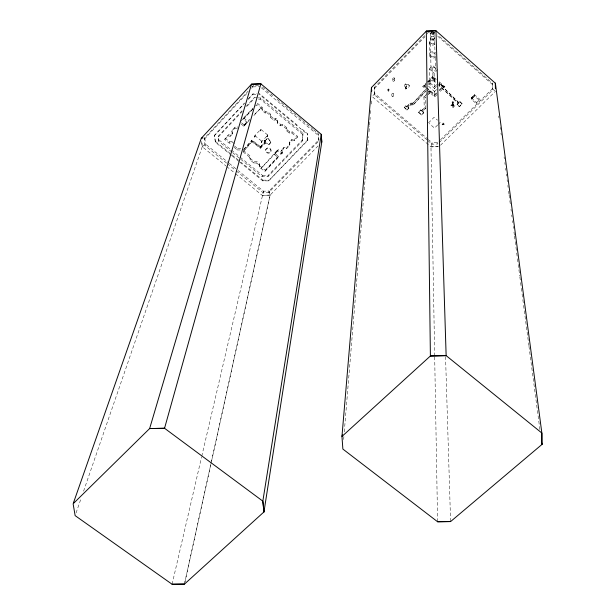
<?xml version="1.0" encoding="UTF-8"?>
<svg xmlns="http://www.w3.org/2000/svg" width="615" height="615" viewBox="0 0 615 615"><rect width="100%" height="100%" fill="white"/><g stroke="black" fill="none" stroke-linecap="round" stroke-linejoin="round"><path stroke-width="0.46" stroke-dasharray="3.08 2.31" d="M423.804 112.837L422.636 111.83L425.634 108.34L422.636 111.338L423.804 112.837L421.552 115.09L418.538 112.499L420.791 109.754L421.705 111.023L420.791 109.754M405.716 105.634L406.753 106.987L405.716 105.634L404.278 107.525L406.899 110.177L408.921 108.14L407.991 107.341L410.282 105.027L413.311 104.858L425.611 90.997M406.753 106.987L410.044 103.666L412.796 103.458L426.018 88.814M410.282 105.027L410.29 104.573L413.318 104.396M410.044 103.666L410.051 103.212L412.803 103.005M408.921 108.14L407.999 106.879L410.29 104.573M407.991 107.341L407.999 106.879M406.899 110.177L408.929 107.687M406.384 88.422C408.352 80.234 402.325 84.147 405.562 89.067C407.445 89.083 405.4 86.7 405.031 88.468M240.719 159.262L262.082 176.69L267.902 176.659L302.488 140.873L302.995 133.24L260.714 98.008L257.954 97.854M302.488 140.873L302.995 133.24M393.277 96.624C395.276 90.036 389.733 93.395 392.593 97.162C394.154 97.178 392.447 95.194 392.147 96.663M394.292 80.504L394.392 78.297M392.678 80.565L392.785 78.359M388.872 90.82C390.033 87.099 385.92 89.729 388.15 91.381C389.795 91.397 387.996 89.313 387.688 90.866M281.632 154.004L281.916 152.689L278.126 149.568L277.834 150.883L281.632 154.004L282.108 153.504L281.286 151.167L283.661 148.692L286.682 148.569L289.757 145.371L289.319 143.026L291.325 140.935L294.285 140.627L297.237 137.568L291.802 133.048L289.242 133.04L286.874 131.072L286.613 129.05L282.585 125.698L280.44 125.806L277.204 123.115L277.642 119.894L275.904 118.449L274.182 119.026L273.875 120.294L270.623 117.588L270.462 114.075L267.241 111.392L265.396 111.753L262.559 109.393L262.036 107.133L257.477 103.343L255.825 105.98M277.204 123.115L277.642 119.894M427.01 139.82L374.804 95.125L374.573 87.184L424.988 35.409M374.804 95.125L374.573 87.184M343.654 439.502L343.9 436.527M344.285 431.861L364.142 190.965M364.218 190.043L365.717 171.854M365.794 170.924L366.425 163.252M366.502 162.322L367.132 154.657M367.447 150.852L368.001 144.148M368.078 143.203L368.631 136.499M369.023 131.733L369.5 125.99M369.577 125.045L370.207 117.388M370.522 113.575L370.914 108.794M371.306 104.02L371.621 100.191M388.949 89.344L388.388 89.921L387.765 89.39M393.423 93.303L392.893 93.849L392.309 93.342M406.484 84.232L405.839 84.885L405.147 84.286M442.469 123.677C443.361 121.439 445.168 125.276 443.277 125.552C440.255 123.246 443.538 124.899 443.938 123.623M442.516 124.899L443.231 124.192L443.984 124.845M450.956 105.719L452.909 103.781L454.962 105.565L453.009 107.502L450.956 105.719L452.909 103.781M236.298 170.955L263.143 192.756L268.724 192.58L318.839 141.043L318.685 134.07L317.225 132.855M318.839 141.043L318.685 134.07M239.835 162.191L262.805 180.902L268.609 180.864L307.815 140.374L307.408 133.547L300.804 128.051L300.674 128.735M307.815 140.374L307.408 133.547M297.237 137.568L297.491 136.276L292.071 131.764L289.519 131.756L287.151 129.796L286.89 127.766L282.869 124.422L280.732 124.53L277.503 121.855M296.837 125.552L296.976 124.876L259.269 93.518L259.084 94.164L307.285 134.231M294.285 140.627L294.547 139.328L297.491 136.276M291.325 140.935L291.595 139.636L294.547 139.328M291.802 133.048L292.071 131.764M289.757 145.371L289.588 141.727L291.595 139.636M289.319 143.026L289.588 141.727M286.682 148.569L286.959 147.254L290.034 144.064M289.242 133.04L289.519 131.756M286.874 131.072L287.151 129.796M282.108 153.504L282.393 152.189L281.57 149.852L283.946 147.385L286.959 147.254M283.661 148.692L283.946 147.385M281.286 151.167L281.57 149.852M286.613 129.05L286.89 127.766M243.34 150.444L249.959 155.856L250.659 158.77L254.087 161.568L257.055 161.73L259.238 163.513L259.376 167.088L264.773 171.5L278.157 157.609L278.449 156.279L274.667 153.166L260.991 168.41L277.834 150.883M184.446 584.089L210.868 464.11M211.076 463.172L270.108 195.093L269.07 191.004L319.077 139.559M184.877 582.228L211.299 462.249M211.506 461.312L270.123 195.109L269.07 191.004L263.512 191.188L238.213 170.632M268.724 192.58L269.07 191.004M282.585 125.698L282.869 124.422M275.974 151.844L275.82 153.081M280.44 125.806L280.732 124.53M268.609 180.864L307.938 139.682M267.902 176.659L268.209 175.306L302.726 139.574M172.092 584.25L201.559 457.106M201.774 456.176L263.512 191.188L263.143 192.756M270.9 151.444A2.675 2.437 13.9 0 0 267.587 148.361A2.675 2.437 13.9 0 0 266.472 152.435A2.675 2.437 13.9 0 0 270.9 151.444L271 151.029A2.675 2.437 13.9 0 0 267.686 147.946A2.675 2.437 13.9 0 0 266.572 152.02A2.675 2.437 13.9 0 0 271 151.029M282.393 152.189L265.088 170.155L264.773 171.5L278.449 156.279M262.805 180.902L262.982 180.18L240.773 162.083M273.875 120.294L275.605 119.717L275.904 118.449M262.082 176.69L262.413 175.337L239.612 156.74M260.399 148.246L260.514 147.785L252.065 141.327L251.95 141.781L260.399 148.246L265.288 143.118L268.886 144.625L270.877 142.542L266.864 136.146M268.886 144.625L270.984 142.088M270.877 142.542L268.809 138.79M264.819 141.273L267.725 137.898L264.819 141.273L264.019 140.62L265.226 141.635L260.383 147.116L251.812 140.543L251.935 140.082L260.499 146.654L260.383 147.116M265.734 150.06L265.834 149.645M259.376 167.088L259.238 163.513M265.288 143.118L265.396 142.665L269.001 144.171M267.048 136.461L267.587 134.916L267.048 136.461L267.517 136.445L267.84 135.123L260.806 129.319L254.864 135.592L254.764 137.114L255.325 135.577L254.51 136.907M267.302 136.668L267.371 135.146M270.623 117.588L270.462 114.075M265.226 141.635L264.135 140.166L264.934 140.82L264.081 139.075M261.298 142.496L261.852 140.95L261.767 142.48L261.298 142.496L261.852 140.95M261.552 142.703L261.89 141.381L267.84 135.123M258.9 164.843L256.724 163.06L257.055 161.73M256.724 163.06L253.741 162.898L254.087 161.568M262.036 107.133L261.698 108.378L262.228 110.638L265.073 113.006L266.918 112.645L267.241 111.392M260.506 131.056L260.845 129.75M434.667 355.885L430.977 146.87L432.061 142.672L429.162 140.189M260.253 130.849L260.806 129.319M265.073 113.006L265.396 111.753M253.741 162.898L250.313 160.092L250.659 158.77M254.764 137.114L255.325 135.577M250.313 160.092L249.605 157.179L249.959 155.856M262.228 110.638L262.559 109.393M302.749 134.524L260.383 99.238L260.714 98.008M249.605 157.179L243.11 151.867L252.065 141.327M257.039 97.808L254.279 97.654L253.934 98.877L246.169 107.187M245.762 124.13L246.131 122.839L245.915 124.061L246.185 122.885L244.509 124.66M248.229 99.469L252.98 93.926L256.57 93.688M241.188 124.053L243.801 126.206L244.17 124.93L249.675 119.21M244.601 124.576L244.24 125.837L244.455 124.614M237.713 148.646L241.126 148.638L240.757 149.945L237.336 149.96L237.713 148.646L234.584 146.086L234.484 144.533M247.307 122.477L243.386 119.241L243.755 117.988L253.119 108.601M251.666 88.299L253.365 85.523L258.569 85.324M225.198 138.221L229.541 141.781L232.001 141.765L231.617 143.064L229.149 143.08L224.79 139.52L225.198 138.221L228.326 134.877L230.917 134.885L232.747 132.932L232.232 130.126L235.23 126.928L237.836 127.074M224.79 139.52L227.934 136.169L230.525 136.169L232.355 134.216L232.747 132.932M232.355 134.216L231.84 131.41L234.845 128.204L235.23 126.928M231.84 131.41L232.232 130.126M230.525 136.169L230.917 134.885M229.149 143.08L229.541 141.781M227.934 136.169L228.326 134.877M231.87 152.051L218.609 141.235L218.779 135.654L242.018 110.777M218.609 141.235L218.779 135.654M231.686 155.549L215.381 142.273L214.52 135.169L244.509 103.013M215.381 142.273L214.52 135.169M226.604 163.083L204.972 145.524L205.479 144.033L204.803 137.752L248.183 91.097M204.972 145.524L204.295 139.228L204.803 137.752L203.065 137.991M76.083 512.91L81.157 498.181M83.579 491.154L202.258 146.708L201.643 141.066L202.258 146.716L225.943 165.927M243.11 151.867L251.95 141.781M260.499 146.654L265.342 141.181M243.725 149.345L251.935 140.082M243.594 149.806L251.812 140.543M413.311 104.858L425.618 91.443M252.073 86.915L253.365 85.523M204.295 139.228L247.776 92.481M248.422 98.815L252.98 93.926M214.289 135.853L244.309 103.666M412.796 103.458L426.018 89.26L422.774 86.446L426.141 83.048M245.885 106.633L254.279 97.654M218.363 136.937L242.287 111.338M240.911 121.017L252.903 108.225M243.386 119.241L253.203 108.77M244.132 125.752L245.116 124.822M243.801 126.206L249.267 120.386M253.857 115.512L261.06 107.84L253.695 115.197M260.514 147.785L265.396 142.665M274.667 153.166L278.126 149.568M235.568 173.738L262.221 195.355L270.108 195.093L318.485 145.455M374.466 88.568L424.996 36.692M429.308 68.972L432.683 65.551L437.503 69.772L434.129 73.177L434.482 86.761L429.539 82.464L429.308 68.972L434.129 73.177M426.81 82.372L432.868 76.252L436.404 79.343M422.774 86.446L425.811 84.424M428.386 81.818L432.906 77.259L432.868 76.252M428.432 81.88L432.906 77.259L432.922 77.897L428.401 82.464M425.88 87.561L424.519 86.377L425.811 85.07M404.278 107.525L405.708 106.088M429.539 82.464L432.998 78.981L436.527 82.056M406.761 106.526L410.051 103.212M428.478 84.947L433.014 80.381L432.683 65.551M425.903 95.233L423.958 97.185L427.233 93.411M427.894 92.75L429.862 90.766L430.846 91.627L428.324 94.649M429.147 91.973L429.862 90.766M434.482 86.761L437.934 83.286M255.794 105.918L257.132 104.581L261.698 108.378M428.386 94.103L430.846 91.627M436.466 86.461L434.536 88.399L434.613 91.497L428.509 86.192M434.613 91.497L436.558 89.552M426.564 88.153L434.736 95.24L434.72 94.587L436.658 92.642M439.241 90.051L443.115 86.169L444.891 86.753L438.826 92.827M434.736 95.24L436.673 93.296M439.264 90.705L443.146 86.815L443.115 86.169L439.033 82.61M418.538 112.499L420.798 110.239M426.91 90.036L434.79 96.87L438.157 93.503M421.705 110.539L424.265 107.979L421.705 111.023M421.552 115.09L423.804 112.345M428.478 122.9L434.152 117.25L437.511 120.156M452.079 102.113L452.74 101.452L453.44 102.059L453.639 105.619L452.978 106.272L452.279 105.665L452.079 102.113L452.778 102.713L452.978 106.272M452.778 102.713L453.44 102.059M452.279 105.665L452.94 105.004L452.74 101.452M453.009 107.502L452.917 105.25L453.586 104.588L454.962 105.565M459.905 101.46L462.219 103.904L459.359 106.741L457.068 104.75L458.283 103.066L438.71 84.724L439.717 83.709L458.998 102.843L459.905 101.46L458.967 102.382M457.068 104.75L458.283 103.066M437.672 124.968L434.521 128.097L429.147 123.477M438.31 124.345L440.202 122.47L438.188 120.732M459.359 106.741L462.188 103.451M471.274 97.831L476.679 102.559L476.825 104.073L471.405 99.338L471.274 97.831L474.488 94.656L479.892 99.392L480.046 100.898L474.626 96.155L474.488 94.656M472.005 97.462L472.12 98.684L471.959 97.485L474.004 95.463L474.065 96.663M472.013 97.531L474.057 95.51M471.405 99.338L474.626 96.155M476.679 102.559L479.892 99.392M437.803 142.465L437.842 143.964L432.084 144.164L432.061 142.672L437.803 142.465L439.856 140.443M440.54 139.774L492.315 88.829L492.231 83.117L437.68 34.932M439.21 142.619L492.492 90.228L492.231 83.117M440.486 145.248L495.49 91.266M424.519 86.377L424.519 85.731L427.133 83.171M202.258 146.716L205.479 144.033L228.542 162.775M252.796 94.572L256.394 94.341M252.965 86.9L259.914 86.63M428.44 139.574L374.912 93.726L371.937 96.371L430.977 146.87L438.226 146.616M430.977 146.87L438.241 146.624M262.213 195.355L270.123 195.109M262.982 180.18L268.778 180.141M262.413 175.337L268.209 175.306M258.538 99.138L260.383 99.238M234.845 128.204L237.459 128.351M494.844 90.774L492.315 88.829L492.492 90.228M227.35 163.69L235.553 170.355M226.681 166.534L234.83 173.138M215.604 141.581L231.148 154.242M231.893 154.849L240.035 161.484M232.424 156.156L239.097 161.584M229.287 163.382L237.475 170.024M232.001 141.765L234.43 143.749M259.699 165.75L265.088 170.155M234.2 147.392L237.336 149.96M219.025 139.943L230.786 149.537M231.524 150.137L238.881 156.141M232.608 152.651L239.981 158.662M254.864 135.592L261.89 141.381M274.367 154.488L278.157 157.609M243.755 117.988L247.661 121.209M267.61 138.352L268.694 139.244M277.665 150.283L277.273 151.421M245.4 123.83L245.001 124.976L245.247 123.884M277.304 151.336L277.665 150.16L275.927 151.859M276.881 151.09L276.542 152.274L276.796 151.136M241.564 122.785L244.17 124.93M275.605 119.717L277.35 121.163M266.918 112.645L270.154 115.328M270.938 116.335L274.182 119.026M262.49 87.084L272.706 95.633M277.088 99.292L298.252 116.988M298.982 117.596L301.904 120.04M302.634 120.648L312.851 129.188M313.581 129.803L316.502 132.24M261.383 87.853L318.447 135.546M427.733 140.443L432.084 144.164M443.115 86.169L439.694 83.217L439.802 86.292M418.538 112.007L421.552 114.605M424.519 85.731L425.88 86.907M426.556 87.499L434.72 94.587L434.79 96.87M429.87 91.243L430.861 92.104M432.922 77.897L436.327 80.873M439.056 83.248L443.146 86.815M458.998 102.843L439.733 84.155L438.726 85.17L458.306 103.52M459.935 101.913L462.219 103.904M433.014 80.381L436.404 83.34M457.037 104.289L459.328 106.28M452.886 103.981L453.586 104.588M428.463 83.117L434.536 88.399L434.72 94.587M452.94 105.004L453.639 105.619M452.217 104.642L452.917 105.25M439.233 81.81L444.891 86.753M432.906 77.259L436.319 80.273M474.019 95.579L474.111 96.617M473.104 97.647L473.012 96.524M437.726 36.216L492.407 84.501M404.293 107.072L406.915 109.716M409.306 85.462C407.653 82.402 403.209 86.092 405.915 88.291A2.191 1.015 -37.4 0 0 407.822 88.007A2.191 0.969 -43.4 0 0 409.352 86.031A2.191 1.115 -47 0 0 408.391 85.108A2.191 1.261 -43.1 0 0 406.269 86.507A2.191 1.199 -36.9 0 0 405.915 88.291M498.719 116.004L498.973 117.911M500.226 127.428L500.487 129.358M500.971 133.14L501.24 135.069M504.092 156.933L504.346 158.839M504.846 162.644L505.115 164.589M505.599 168.356L505.868 170.301M506.345 174.068L506.614 176.013M507.098 179.78L507.367 181.725M507.844 185.484L508.121 187.437M508.597 191.196L508.974 194.056M509.097 195.009L509.743 199.814M509.843 200.713L510.496 205.525M510.973 209.285L511.242 211.245M511.718 214.996L511.995 216.957M512.472 220.708L512.741 222.668M513.218 226.412L513.494 228.38M513.971 232.124L514.348 234.984M514.471 235.937L515.116 240.757M515.216 241.649L515.87 246.469M515.97 247.353L516.623 252.188M516.715 253.065L517.369 257.9M517.469 258.777L518.122 263.612M518.214 264.488L519.721 275.912M519.844 276.865L520.498 281.701M520.59 282.577L521.243 287.413M521.343 288.281L521.997 293.124M522.089 293.993L522.75 298.844M522.842 299.705L523.496 304.556M523.596 305.417L528.877 345.499M528.969 346.345L539.962 430.108M443.861 87.322L443.876 87.768M442.846 88.337L442.862 88.783M445.544 356.6L450.587 521.543M425.642 108.824L425.303 97.201L425.311 97.677M434.582 37.976A2.106 1.999 -6.1 0 1 431.492 39.829A2.106 1.999 -6.1 0 1 431.376 36.377A2.106 1.999 -6.1 0 1 434.582 37.976L435.466 69.203A2.229 2.099 -4.7 0 1 432.184 71.148A2.229 2.099 -4.7 0 1 432.068 67.519A2.229 2.099 -4.7 0 1 435.466 69.203M434.029 33.064L434.167 37.992A1.684 1.599 -6.1 0 1 431.692 39.483A1.684 1.599 -6.1 0 1 431.599 36.715A1.684 1.599 -6.1 0 1 434.167 37.992M423.95 96.709L424.265 108.463M433.467 31.919L433.498 33.087M431.207 32.011L431.23 33.179M430.7 33.202L430.8 38.13M430.385 38.145L431.015 69.38M429.224 42.066L429.454 55.004M434.682 356.838L437.596 521.751M422.636 111.338L422.636 111.83M435.92 56.372A3.436 3.252 -5.3 0 1 431.007 57.602A3.436 3.252 -5.3 0 1 430.193 52.882A3.436 3.252 -5.3 0 1 435.243 52.475M435.02 44.088A3.359 3.183 -5.9 0 1 430.277 44.272A3.359 3.183 -5.9 0 1 430.131 39.775A3.359 3.183 -5.9 0 1 434.874 39.583M433.783 32.28A1.668 1.584 -6.4 0 1 432.422 34.717A1.668 1.584 -6.4 0 1 430.892 32.395M433.137 32.334A1.13 1.076 -6.4 0 1 433.121 33.925A1.13 1.076 -6.4 0 1 431.461 33.787A1.13 1.076 -6.4 0 1 431.768 32.226M433.437 32.195A1.13 1.076 -6.5 0 1 431.253 32.288M434.805 32.395L427.64 32.687L427.656 33.963L434.843 33.671L434.805 32.395M392.939 81.088A0.807 0.761 1.1 0 0 394.269 80.696A0.807 0.761 1.1 0 0 393.239 79.804A0.807 0.761 1.1 0 0 392.939 81.088M393.039 78.881A0.807 0.753 1 0 0 394.369 78.497A0.807 0.753 1 0 0 393.346 77.605A0.807 0.753 1 0 0 393.039 78.881M431.868 56.688A2.168 2.053 -5.3 0 0 435.059 54.781A2.168 2.053 -5.3 0 0 431.745 53.136A2.168 2.053 -5.3 0 0 431.868 56.688M431.576 43.711A2.122 2.006 -5.9 0 0 434.697 41.843A2.122 2.006 -5.9 0 0 431.461 40.229A2.122 2.006 -5.9 0 0 431.576 43.711"/><path stroke-width="0.92" d="M541.715 443.469L541.877 444.522L450.611 521.566L437.596 521.751L342.87 449.065L341.963 436.45L371.46 87.545L426.318 31.15L435.981 30.75L495.375 83.248L541.861 433.037L541.877 444.522L541.461 441.532M321.783 142.042L321.245 134.362L262.836 501.148L263.95 511.934L321.783 142.042L321.253 134.347L260.852 83.848L251.512 84.194L149.637 428.563L73.116 503.777L75.145 515.631L172.092 584.25L184.469 584.104L263.95 511.934L264.104 510.85M260.86 83.832L164.551 428.271L262.836 501.148L263.95 511.934M251.52 84.201L201.32 138.237L73.516 502.701L73.923 502.301M342.063 435.397L342.54 434.982M341.963 436.45L430.392 355.993L446.136 355.624L541.861 433.037L541.877 444.522M201.32 138.237L203.065 137.991M426.318 31.15L435.966 30.765L446.136 355.624L430.392 355.993L426.318 31.15M251.527 84.201L260.852 83.848M437.596 521.751L450.587 521.543M172.092 584.25L184.446 584.089M431.738 31.058A1.13 1.076 -6.5 0 1 432.868 31.011M495.375 83.248L495.436 88.591L495.375 83.248M164.551 428.271L149.637 428.563L164.551 428.271M371.652 91.074L371.46 87.545L371.66 91.082"/></g></svg>
